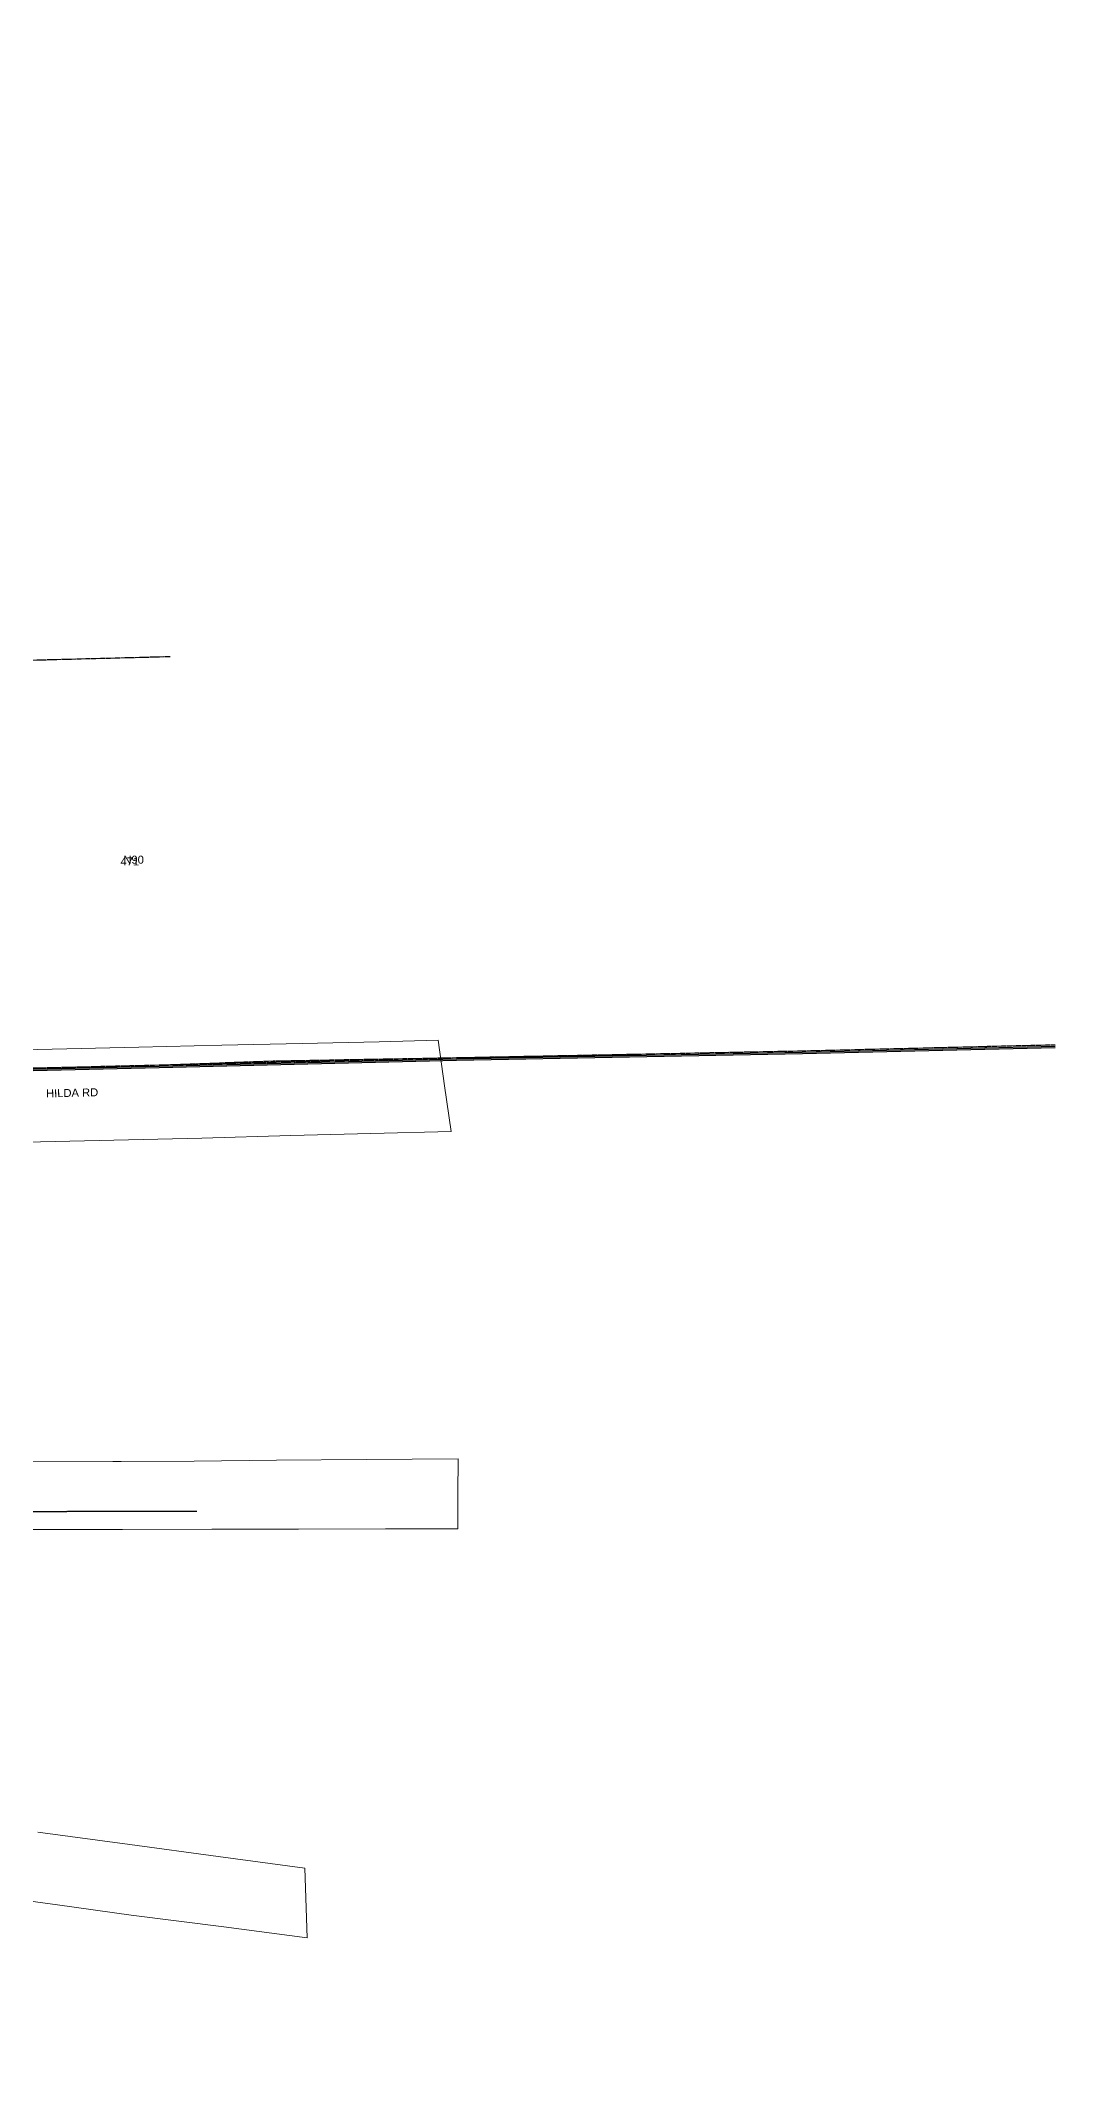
# Model space of a CAD drawing. Header units: metres. Extents: x -1 to 313024, y -2 to 6262971.
# Drawn here: x 312795.3 to 313023.5, y 6262397.2 to 6262855.7 of the extents above; entities that cross this region are included whole.
import ezdxf

# ---------------------------------------------------------------- set-up
doc = ezdxf.new("R2010")
doc.units = ezdxf.units.M
doc.linetypes.add('Cable Exist OH', pattern=[1, 1, 0])
doc.layers.add('Cadastre Roads_SP_EXT', color=9, linetype='Continuous', lineweight=5)
for name, color, linetype in [('Mains_HV_EXT', 7, 'Continuous'), ('Mains_SL_EXT', 7, 'Continuous'), ('Mains_TR_EXT', 7, 'Continuous')]:
    doc.layers.add(name, color=color, linetype=linetype)
doc.styles.get("Standard").update_dxf_attribs({"font": 'arial.ttf'})
doc.linetypes.add('Cable E OH', pattern='A,9.4,["E",Standard,S=1.7,R=0,X=0,Y=-1],0', length=9.4)
doc.linetypes.add('Cable P UG', pattern='A,6,-0.5,["P",Standard,S=1.7,R=0,X=0.5,Y=-1],-2.9', length=9.4)

msp = doc.modelspace()

# ---------------------------------------------------------------- linework, layer by layer
at = {"layer": 'Cadastre Roads_SP_EXT', "linetype": 'Continuous'}
msp.add_lwpolyline([(312887.6, 6262610.36), (312886.14, 6262620.67), (312884.68, 6262630.93), (312871.45, 6262630.58), (312854.11, 6262630.18), (312836, 6262629.83), (312817.38, 6262629.37), (312794.65, 6262628.85), (312771.09, 6262628.31), (312747.47, 6262627.77), (312729.14, 6262627.29), (312704.73, 6262626.64), (312704.61, 6262616.32), (312704.49, 6262605.99), (312712.6, 6262606.18), (312732.49, 6262606.63), (312752.28, 6262607.06), (312772.08, 6262607.52), (312791.93, 6262607.96), (312811.69, 6262608.41), (312831.49, 6262608.93), (312851.51, 6262609.48), (312869.56, 6262609.93), (312887.6, 6262610.36)], close=True, dxfattribs=at)
for points in [[(312793.4, 6262520.85), (312813.68, 6262520.87), (312833.76, 6262520.93), (312853.28, 6262520.96), (312872.86, 6262520.99), (312889.08, 6262521), (312889.15, 6262528.89), (312889.22, 6262536.77), (312868.47, 6262536.6), (312848.33, 6262536.43), (312829.83, 6262536.27), (312813.34, 6262536.13), (312811.53, 6262536.13), (312792.62, 6262536.09)], [(312775.89, 6262439.58), (312799.06, 6262436.43), (312815.63, 6262434.13), (312836.47, 6262431.46), (312855.18, 6262429.03), (312854.67, 6262444.69), (312835.16, 6262447.31), (312815.29, 6262449.98), (312794.62, 6262452.76)]]:
    msp.add_lwpolyline(points, dxfattribs=at)
at = {"layer": 'Mains_HV_EXT', "linetype": 'Cable Exist OH'}
for points in [[(312684.75, 6262674.78), (312683.02, 6262720.73), (312678.2, 6262800.15), (312684.61, 6262827.4), (312710.27, 6262839.62), (312767.59, 6262855.75), (312775.6, 6262833.64), (312777.73, 6262797.34), (312781.81, 6262722.62), (312789, 6262716.33), (312824.37, 6262717.25)], [(312930.34, 6262627.61), (312888.82, 6262626.93), (312847.55, 6262626.19), (312821.89, 6262625.28), (312793.91, 6262624.55), (312746.29, 6262623.53), (312702.52, 6262622.22)], [(312689.55, 6262523.81), (312741.78, 6262524.83), (312830.39, 6262525.01)]]:
    msp.add_lwpolyline(points, dxfattribs=at)
at = {"layer": 'Mains_HV_EXT', "linetype": 'Cable P UG'}
msp.add_lwpolyline([(313023.52, 6262629.55), (312966.62, 6262628.16), (312888.83, 6262626.63), (312821.9, 6262624.98), (312746.29, 6262623.23), (312677.21, 6262621.81), (312554.55, 6262619.08), (312484.93, 6262617.12), (312432.28, 6262625.88), (312426.42, 6262596.92), (312436.66, 6262504.85), (312443.45, 6262446.81), (312506.05, 6262412.28), (312561.21, 6262397.2)], dxfattribs=at)
at = {"layer": 'Mains_HV_EXT', "linetype": 'Cable E OH'}
msp.add_lwpolyline([(313023.52, 6262629.25), (312966.63, 6262627.86), (312888.83, 6262626.33), (312821.91, 6262624.68), (312746.3, 6262622.93), (312677.22, 6262621.51), (312554.55, 6262618.78), (312484.91, 6262616.82), (312432.52, 6262625.53), (312426.72, 6262596.9), (312436.96, 6262504.88), (312443.73, 6262447), (312506.16, 6262412.56), (312561.48, 6262397.44)], dxfattribs=at)
at = {"layer": 'Mains_SL_EXT', "linetype": 'Cable Exist OH'}
msp.add_lwpolyline([(312741.78, 6262524.83), (312790.26, 6262524.93), (312830.39, 6262525.01)], dxfattribs=at)
at = {"layer": 'Mains_TR_EXT', "linetype": 'Cable Exist OH'}
msp.add_lwpolyline([(313023.51, 6262629.85), (312966.61, 6262628.46), (312888.82, 6262626.93), (312821.89, 6262625.28), (312746.29, 6262623.53), (312677.21, 6262622.11), (312554.54, 6262619.38), (312484.95, 6262617.42), (312432.04, 6262626.22)], dxfattribs=at)

# ---------------------------------------------------------------- texts
at = {"layer": 'Cadastre Roads_SP_EXT'}
msp.add_text('HILDA RD', height=1.8, rotation=1.3677, dxfattribs=at).set_placement((312796.49, 6262618.05))
at = {"layer": 'Mains_HV_EXT'}
for s, p in [('471', (312813.23, 6262670.25)), ('N90', (312813.87, 6262670.63))]:
    msp.add_text(s, height=1.8, dxfattribs=at).set_placement(p)

doc.saveas('drawing.dxf')
